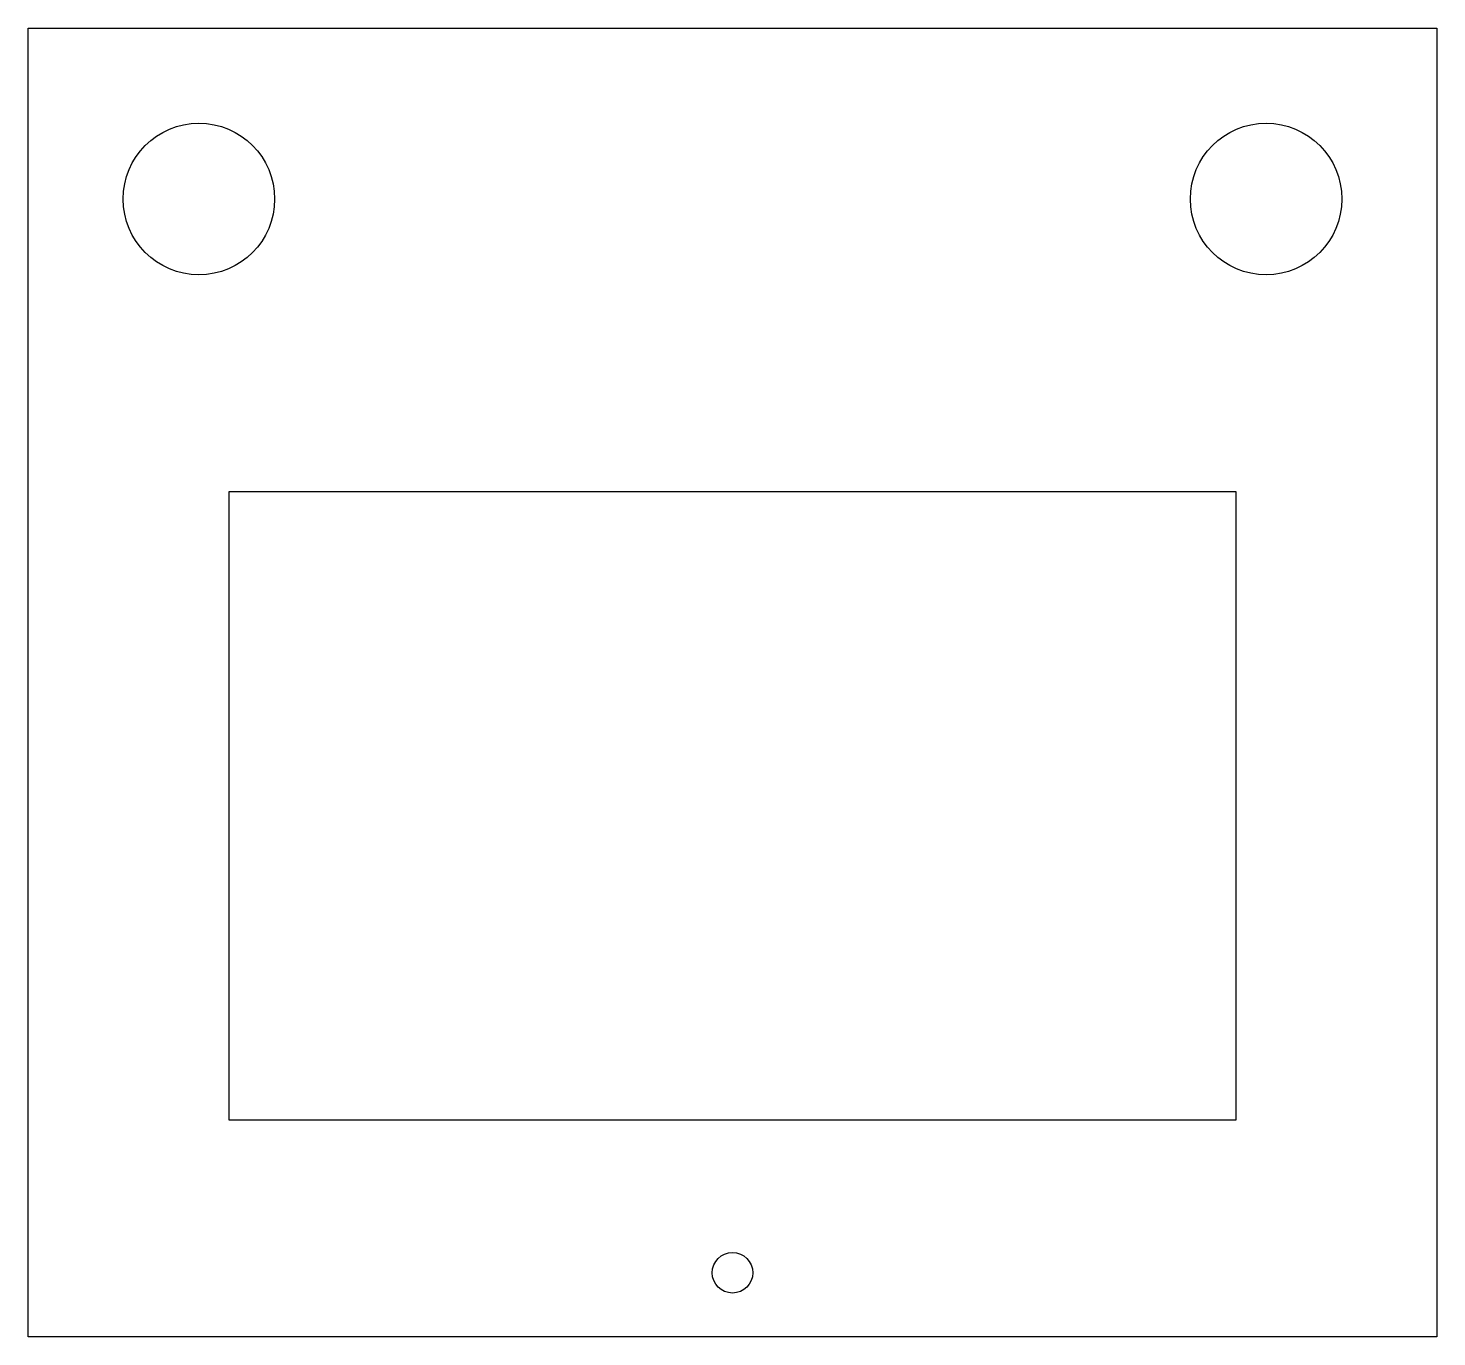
# Model space of a CAD drawing. Header units: millimetres. Extents: x -15 to 645, y 940 to 1553.
import ezdxf

# ---------------------------------------------------------------- set-up
doc = ezdxf.new("R2010")
doc.units = ezdxf.units.MM
doc.layers.get('0').update_dxf_attribs({"linetype": 'CONTINUOUS'})

msp = doc.modelspace()

# ---------------------------------------------------------------- linework, layer by layer
for points in [[(645.25, 1552.58), (645.25, 939.69), (-14.85, 939.69), (-14.85, 1552.58)], [(551.2, 1041.39), (551.2, 1335.39), (79.2, 1335.39), (79.2, 1041.39)]]:
    msp.add_lwpolyline(points, close=True)
for centre, radius in [((65.15, 1472.58), 35.5), ((565.25, 1472.58), 35.5), ((315.2, 969.69), 9.5)]:
    msp.add_circle(centre, radius)

doc.saveas('drawing.dxf')
